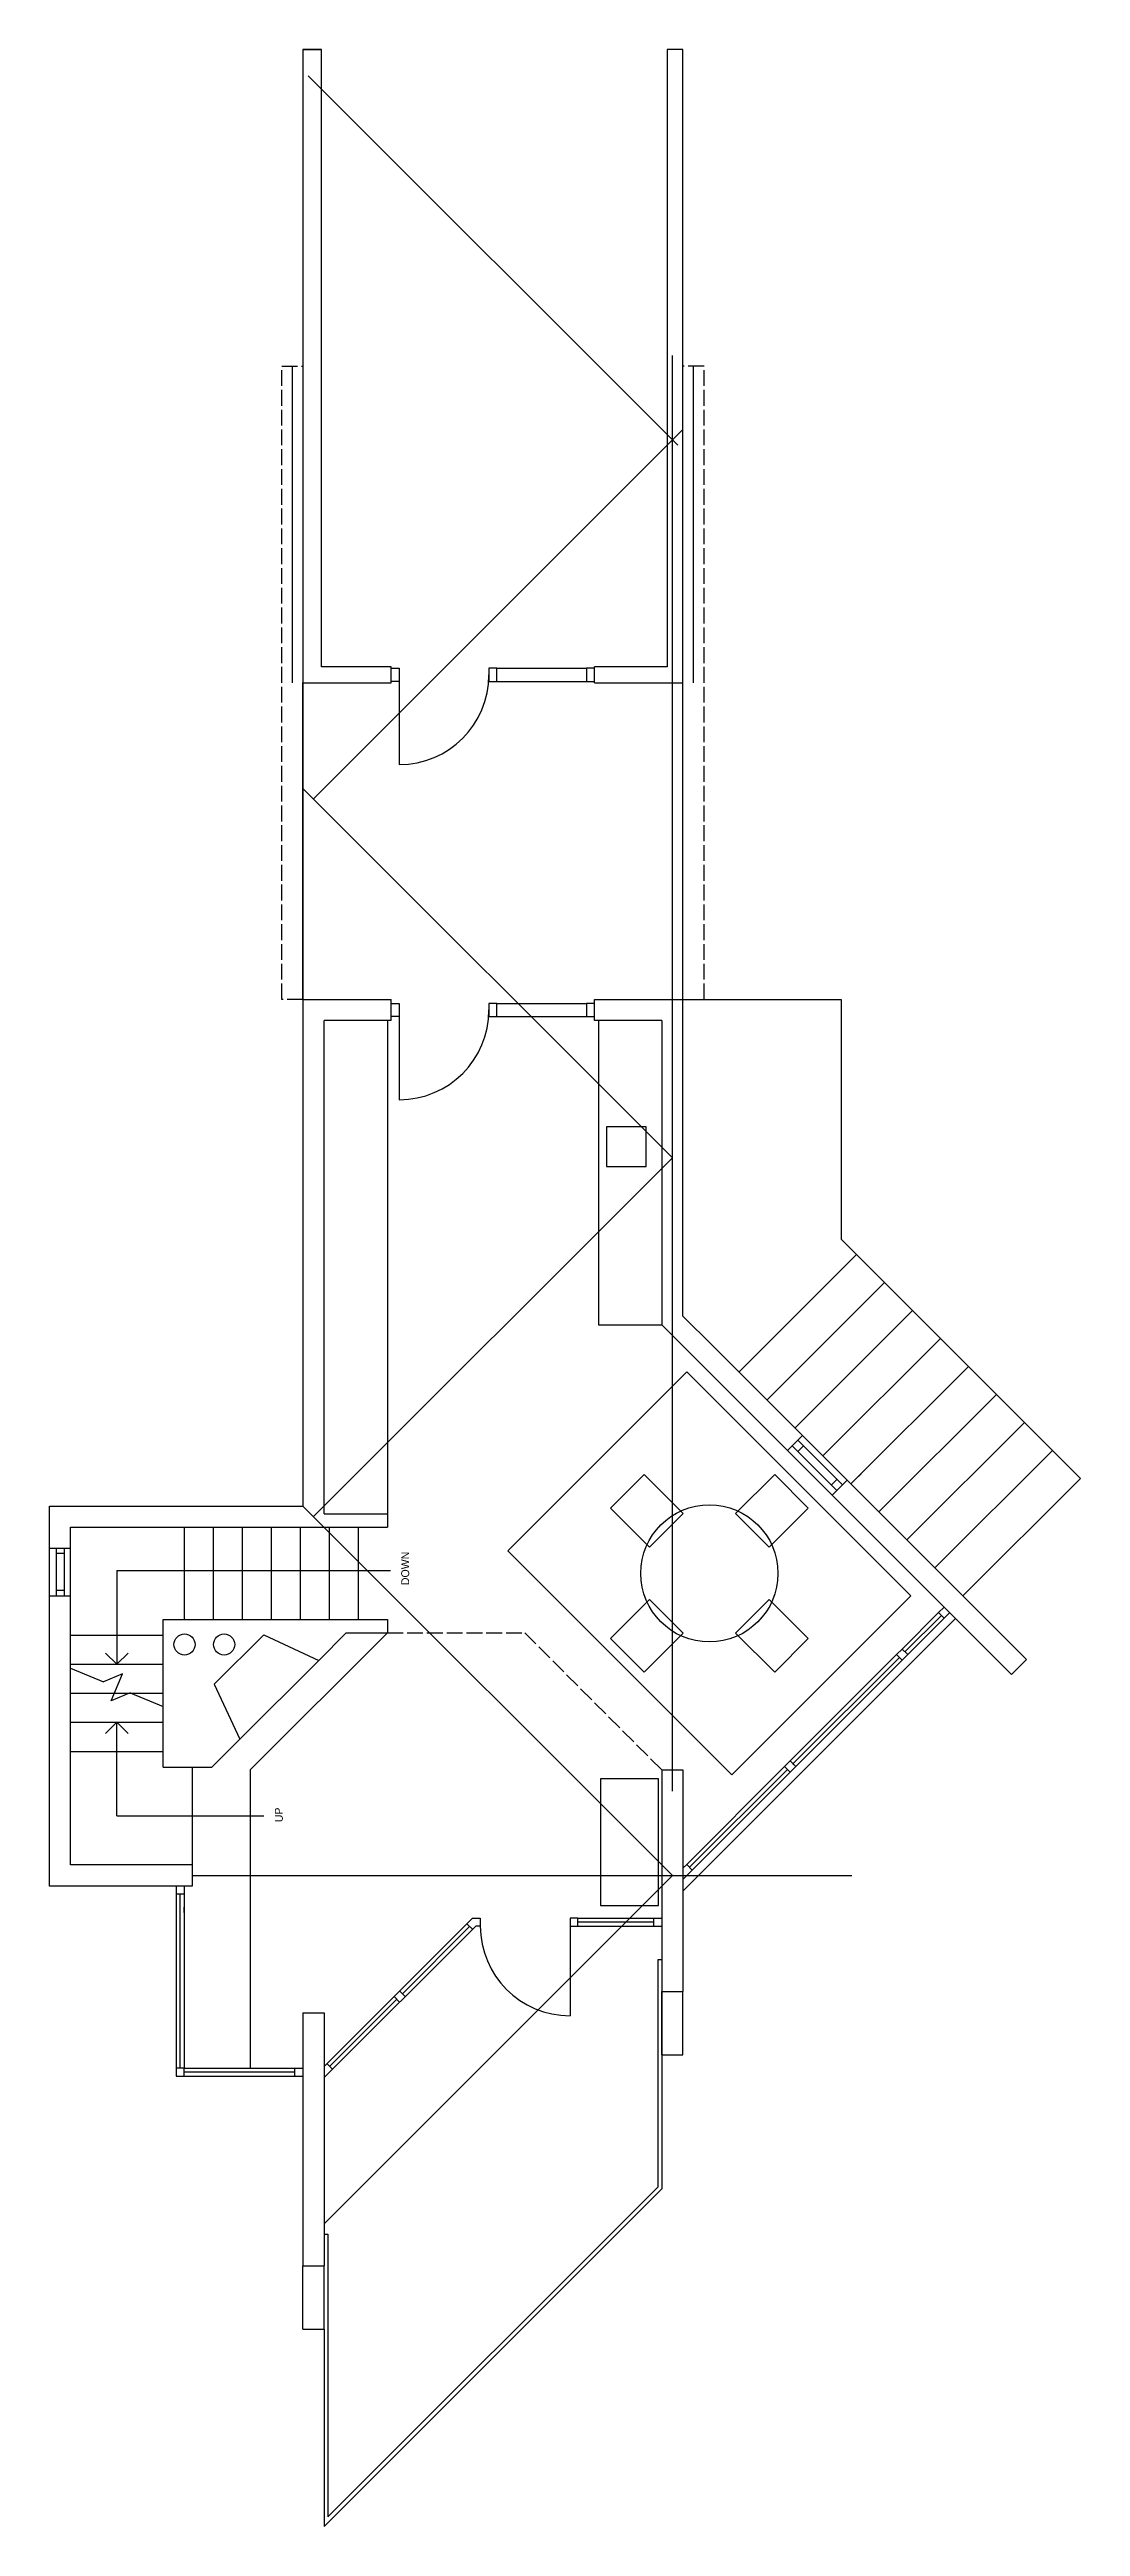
# Model space of a CAD drawing. Header units: inches. Extents: x -16659 to 2747, y 141 to 7454.
# Drawn here: x -14315 to -13924, y 927 to 1865 of the extents above; entities that cross this region are included whole.
import ezdxf

# ---------------------------------------------------------------- set-up
doc = ezdxf.new("R2010")
doc.units = ezdxf.units.IN
doc.header["$LTSCALE"] = 0.5
doc.header["$MEASUREMENT"] = 0
doc.linetypes.add('ACAD_ISO02W100', pattern=[15, 12, -3])
doc.layers.get('0').update_dxf_attribs({"color": 253})
for name, color, linetype in [('A-doors', 254, 'Continuous'), ('A-Elev-North', 7, 'Continuous'), ('A-Elev-South', 7, 'Continuous'), ('A-furniture', 33, 'Continuous'), ('A-glazing', 252, 'Continuous'), ('A-millwork', 252, 'Continuous'), ('A-soffit', 251, 'ACAD_ISO02W100'), ('A-stairs', 252, 'Continuous'), ('A-text', 254, 'Continuous'), ('A-walls', 7, 'Continuous'), ('construction', 160, 'Continuous')]:
    doc.layers.add(name, color=color, linetype=linetype)

msp = doc.modelspace()

# ---------------------------------------------------------------- linework, layer by layer
for p, q in [((-14218.6, 1625.27), (-14218.6, 1505.27)), ((-14218.6, 1505.27), (-14218.6, 1625.27)), ((-14074.6, 1505.27), (-14074.6, 1625.27))]:
    msp.add_line(p, q)
at = {"layer": 'A-doors'}
for p, q in [((-14222.6, 1625.27), (-14222.6, 1745.27)), ((-14070.6, 1625.27), (-14070.6, 1745.27)), ((-14185.1, 1630.77), (-14182.1, 1630.77)), ((-14185.1, 1625.77), (-14185.1, 1630.77)), ((-14182.1, 1625.77), (-14185.1, 1625.77)), ((-14182.1, 1630.77), (-14182.1, 1625.77)), ((-14182.1, 1628.27), (-14182.1, 1594.27)), ((-14145.1, 1630.77), (-14148.1, 1630.77)), ((-14148.1, 1630.77), (-14148.1, 1625.77)), ((-14148.1, 1625.77), (-14145.1, 1625.77)), ((-14145.1, 1625.77), (-14145.1, 1630.77)), ((-14145.1, 1630.77), (-14111.1, 1630.77)), ((-14145.1, 1625.77), (-14111.1, 1625.77)), ((-14108.1, 1630.77), (-14111.1, 1630.77)), ((-14111.1, 1630.77), (-14111.1, 1625.77)), ((-14111.1, 1625.77), (-14108.1, 1625.77)), ((-14108.1, 1625.77), (-14108.1, 1630.77)), ((-14185.1, 1503.77), (-14182.1, 1503.77)), ((-14185.1, 1498.77), (-14185.1, 1503.77)), ((-14182.1, 1503.77), (-14182.1, 1498.77)), ((-14145.1, 1503.77), (-14148.1, 1503.77)), ((-14148.1, 1503.77), (-14148.1, 1498.77)), ((-14145.1, 1498.77), (-14145.1, 1503.77)), ((-14108.1, 1503.77), (-14111.1, 1503.77)), ((-14111.1, 1503.77), (-14111.1, 1498.77)), ((-14108.1, 1498.77), (-14108.1, 1503.77)), ((-14182.1, 1498.77), (-14185.1, 1498.77)), ((-14182.1, 1501.27), (-14182.1, 1467.27)), ((-14148.1, 1498.77), (-14145.1, 1498.77)), ((-14111.1, 1498.77), (-14108.1, 1498.77)), ((-14114.38, 1157.11), (-14117.38, 1157.11)), ((-14117.38, 1157.11), (-14117.38, 1154.11)), ((-14114.38, 1154.11), (-14114.38, 1157.11)), ((-14085.6, 1154.11), (-14085.6, 1157.11)), ((-14117.38, 1154.11), (-14117.38, 1120.11)), ((-14117.38, 1154.11), (-14114.38, 1154.11))]:
    msp.add_line(p, q, dxfattribs=at)
for centre, start, end in [((-14182.1, 1628.27), 270, 0), ((-14182.1, 1501.27), 270, 0), ((-14117.38, 1154.11), 180, 270)]:
    msp.add_arc(centre, 34, start, end, dxfattribs=at)
at = {"layer": 'A-Elev-North', "color": 7}
for p, q in [((-13977.76, 1272.88), (-13975.64, 1275)), ((-13975.64, 1270.76), (-13973.52, 1272.88)), ((-13993.67, 1256.97), (-13991.55, 1259.09)), ((-13991.55, 1254.85), (-13989.43, 1256.97))]:
    msp.add_line(p, q, dxfattribs=at)
at = {"layer": 'A-Elev-North', "color": 254}
for p, q in [((-14033.97, 1216.66), (-14036.1, 1214.54)), ((-14033.97, 1212.42), (-14031.85, 1214.54)), ((-14031.85, 1214.54), (-14032.91, 1215.6)), ((-14073.18, 1177.46), (-14074.6, 1176.04)), ((-14074.6, 1171.8), (-14071.06, 1175.33))]:
    msp.add_line(p, q, dxfattribs=at)
at = {"layer": 'A-Elev-South', "color": 253}
for p, q in [((-14074.6, 1505.27), (-14014.6, 1505.27)), ((-14014.6, 1505.27), (-14014.6, 1414.36)), ((-14053.39, 1364.07), (-14008.84, 1408.61)), ((-14014.6, 1414.36), (-13923.99, 1323.76)), ((-14042.79, 1353.46), (-13998.24, 1398.01)), ((-14032.18, 1342.85), (-13987.63, 1387.4)), ((-14021.57, 1332.25), (-13977.02, 1376.79)), ((-14010.97, 1321.64), (-13966.42, 1366.19)), ((-14000.36, 1311.03), (-13955.81, 1355.58)), ((-13989.75, 1300.43), (-13945.2, 1344.97)), ((-13979.15, 1289.82), (-13934.6, 1334.37)), ((-13968.54, 1279.21), (-13923.99, 1323.76)), ((-14082.6, 1141.27), (-14084.1, 1141.27)), ((-14082.6, 1105.27), (-14082.6, 1129.27)), ((-14074.6, 1105.27), (-14074.6, 1129.27)), ((-14218.6, 1001.27), (-14218.6, 1025.27)), ((-14210.6, 1001.27), (-14210.6, 1025.27))]:
    msp.add_line(p, q, dxfattribs=at)
at = {"layer": 'A-Elev-South', "color": 7}
for p, q in [((-13944.48, 1255.15), (-14012.36, 1323.03)), ((-13950.13, 1249.49), (-13944.48, 1255.15))]:
    msp.add_line(p, q, dxfattribs=at)
at = {"layer": 'A-furniture'}
msp.add_lwpolyline([(-14056.11, 1211.4), (-13988.23, 1279.28), (-14073.08, 1364.14), (-14140.96, 1296.25)], close=True, dxfattribs=at)
for points in [[(-14074.49, 1310.4), (-14089.34, 1325.25), (-14102.07, 1312.52), (-14087.22, 1297.67), (-14074.49, 1310.4)], [(-14054.7, 1310.4), (-14039.85, 1325.25), (-14027.12, 1312.52), (-14041.97, 1297.67), (-14054.7, 1310.4)], [(-14087.22, 1277.87), (-14102.07, 1263.02), (-14089.34, 1250.29), (-14074.49, 1265.14), (-14087.22, 1277.87)], [(-14041.97, 1277.87), (-14027.12, 1263.02), (-14039.85, 1250.29), (-14054.7, 1265.14), (-14041.97, 1277.87)], [(-14105.86, 1161.91), (-14083.86, 1161.91), (-14083.86, 1209.91), (-14105.86, 1209.91), (-14105.86, 1161.91)]]:
    msp.add_lwpolyline(points, dxfattribs=at)
msp.add_circle((-14064.6, 1287.77), 26, dxfattribs=at)
at = {"layer": 'A-glazing'}
for p, q in [((-14145.1, 1503.77), (-14111.1, 1503.77)), ((-14145.1, 1498.77), (-14111.1, 1498.77)), ((-14016.25, 1319.14), (-14033.22, 1336.12)), ((-14028.98, 1336.12), (-14031.1, 1333.99)), ((-14006.03, 1326.6), (-14008.15, 1324.48)), ((-14016.24, 1323.38), (-14018.36, 1321.26)), ((-14312.1, 1297.27), (-14312.1, 1279.27)), ((-14309.1, 1297.27), (-14309.1, 1279.27)), ((-14309.1, 1295.27), (-14312.1, 1295.27)), ((-14309.1, 1281.27), (-14312.1, 1281.27)), ((-13971.35, 1270.71), (-14074.55, 1167.51)), ((-13977.76, 1272.88), (-13991.55, 1259.09)), ((-13976.7, 1271.82), (-13990.49, 1258.03)), ((-13975.64, 1270.76), (-13989.43, 1256.97)), ((-13993.67, 1256.97), (-14033.97, 1216.66)), ((-13992.61, 1255.91), (-14032.91, 1215.6)), ((-13991.55, 1254.85), (-14031.85, 1214.54)), ((-14036.1, 1214.54), (-14073.18, 1177.46)), ((-14035.04, 1213.48), (-14072.12, 1176.4)), ((-14033.97, 1212.42), (-14071.06, 1175.33)), ((-14266.6, 1169.27), (-14266.6, 1097.27)), ((-14266.6, 1166.27), (-14263.6, 1166.27)), ((-14265.1, 1100.27), (-14265.1, 1166.27)), ((-14263.6, 1169.27), (-14263.6, 1100.27)), ((-14266.6, 1161.27), (-14266.6, 1159.27)), ((-14263.6, 1159.27), (-14263.6, 1161.27)), ((-14156.5, 1154.98), (-14154.38, 1152.86)), ((-14154.38, 1157.11), (-14151.38, 1157.11)), ((-14151.38, 1157.11), (-14151.38, 1154.11)), ((-14085.6, 1155.61), (-14114.38, 1155.61)), ((-14153.14, 1154.11), (-14210.6, 1096.65)), ((-14155.44, 1153.92), (-14180.9, 1128.47)), ((-14151.38, 1154.11), (-14153.14, 1154.11)), ((-14184.08, 1127.41), (-14181.96, 1125.29)), ((-14181.96, 1129.53), (-14179.84, 1127.41)), ((-14183.02, 1126.35), (-14208.47, 1100.89)), ((-14263.6, 1100.27), (-14266.6, 1100.27)), ((-14263.6, 1097.27), (-14263.6, 1100.27)), ((-14263.6, 1100.27), (-14218.6, 1100.27)), ((-14221.6, 1098.77), (-14263.6, 1098.77)), ((-14221.6, 1097.27), (-14221.6, 1100.27)), ((-14209.53, 1101.95), (-14207.41, 1099.83)), ((-14266.6, 1097.27), (-14263.6, 1097.27)), ((-14263.6, 1097.27), (-14218.6, 1097.27))]:
    msp.add_line(p, q, dxfattribs=at)
at = {"layer": 'A-glazing', "color": 253}
for p, q in [((-14018.02, 1317.38), (-14034.99, 1334.35)), ((-14014.13, 1321.27), (-14031.1, 1338.24)), ((-14012.36, 1323.03), (-14029.33, 1340))]:
    msp.add_line(p, q, dxfattribs=at)
at = {"layer": 'A-glazing', "color": 254}
for p, q in [((-13975.64, 1270.76), (-13977.76, 1272.88)), ((-13989.43, 1256.97), (-13991.55, 1259.09)), ((-13991.55, 1254.85), (-13993.67, 1256.97)), ((-14033.97, 1212.42), (-14036.1, 1214.54)), ((-14031.85, 1214.54), (-14033.97, 1216.66)), ((-14071.06, 1175.33), (-14073.18, 1177.46))]:
    msp.add_line(p, q, dxfattribs=at)
at = {"layer": 'A-glazing', "color": 252}
for p, q in [((-14154.38, 1157.11), (-14210.6, 1100.89)), ((-14114.38, 1157.11), (-14082.6, 1157.11)), ((-14114.38, 1154.11), (-14082.6, 1154.11))]:
    msp.add_line(p, q, dxfattribs=at)
at = {"layer": 'A-millwork'}
for p, q in [((-14186.6, 1497.27), (-14186.6, 1310.27)), ((-14106.6, 1497.27), (-14106.6, 1381.96)), ((-14103.6, 1456.96), (-14103.6, 1441.96)), ((-14088.6, 1456.96), (-14103.6, 1456.96)), ((-14088.6, 1441.96), (-14088.6, 1456.96)), ((-14103.6, 1441.96), (-14088.6, 1441.96)), ((-14106.6, 1381.96), (-14082.6, 1381.96)), ((-14084.1, 1141.27), (-14084.1, 1055.17)), ((-14082.6, 1129.27), (-14082.6, 1054.55)), ((-14082.6, 1054.55), (-14210.6, 926.55)), ((-14084.1, 1055.17), (-14209.1, 930.17)), ((-14210.6, 1037.27), (-14209.1, 1037.27)), ((-14209.1, 1037.27), (-14209.1, 930.17)), ((-14210.6, 1001.27), (-14210.6, 926.55))]:
    msp.add_line(p, q, dxfattribs=at)
at = {"layer": 'A-soffit'}
for p, q in [((-14226.6, 1505.27), (-14226.6, 1745.27)), ((-14226.6, 1745.27), (-14218.6, 1745.27)), ((-14066.6, 1745.27), (-14074.6, 1745.27)), ((-14066.6, 1505.27), (-14066.6, 1745.27)), ((-14218.6, 1505.27), (-14226.6, 1505.27)), ((-14074.6, 1505.27), (-14066.6, 1505.27)), ((-14186.6, 1265.27), (-14134.6, 1265.27)), ((-14082.6, 1213.27), (-14134.6, 1265.27))]:
    msp.add_line(p, q, dxfattribs=at)
at = {"layer": 'A-stairs'}
for p, q in [((-14263.6, 1305.27), (-14263.6, 1270.27)), ((-14252.6, 1305.27), (-14252.6, 1270.27)), ((-14241.6, 1305.27), (-14241.6, 1270.27)), ((-14230.6, 1305.27), (-14230.6, 1270.27)), ((-14219.6, 1305.27), (-14219.6, 1270.27)), ((-14208.6, 1305.27), (-14208.6, 1270.27)), ((-14197.6, 1305.27), (-14197.6, 1270.27)), ((-14306.6, 1264.31), (-14271.6, 1264.31)), ((-14186.6, 1265.27), (-14238.6, 1213.27)), ((-14306.6, 1253.31), (-14271.6, 1253.31)), ((-14306.6, 1251.81), (-14294.18, 1246.67)), ((-14286.99, 1249.64), (-14294.18, 1246.67)), ((-14291.2, 1239.48), (-14286.99, 1249.64)), ((-14306.6, 1242.31), (-14271.6, 1242.31)), ((-14284.01, 1242.46), (-14291.2, 1239.48)), ((-14284.01, 1242.46), (-14271.6, 1237.31)), ((-14306.6, 1231.31), (-14271.6, 1231.31)), ((-14306.6, 1220.31), (-14271.6, 1220.31)), ((-14260.6, 1214.36), (-14260.6, 1177.27)), ((-14238.6, 1213.27), (-14238.6, 1100.27))]:
    msp.add_line(p, q, dxfattribs=at)
at = {"layer": 'A-text'}
for p, q in [((-14289.1, 1288.81), (-14289.1, 1253.31)), ((-14289.1, 1288.81), (-14185.46, 1288.81)), ((-14289.1, 1253.31), (-14293.34, 1257.56)), ((-14289.1, 1253.31), (-14284.85, 1257.56)), ((-14289.1, 1231.31), (-14293.34, 1227.07)), ((-14289.1, 1231.31), (-14284.85, 1227.07)), ((-14289.1, 1195.81), (-14289.1, 1231.31)), ((-14289.1, 1195.81), (-14233.36, 1195.81))]:
    msp.add_line(p, q, dxfattribs=at)
at = {"layer": 'A-walls'}
for p, q in [((-14218.6, 1865.27), (-14218.6, 1625.27)), ((-14218.6, 1865.27), (-14211.6, 1865.27)), ((-14211.6, 1865.27), (-14218.6, 1865.27)), ((-14211.6, 1631.27), (-14211.6, 1865.27)), ((-14080.6, 1865.27), (-14080.6, 1631.27)), ((-14074.6, 1865.27), (-14080.6, 1865.27)), ((-14074.6, 1625.27), (-14074.6, 1865.27)), ((-14218.6, 1625.27), (-14185.1, 1625.27)), ((-14185.1, 1631.27), (-14211.6, 1631.27)), ((-14185.1, 1625.27), (-14185.1, 1631.27)), ((-14080.6, 1631.27), (-14108.1, 1631.27)), ((-14108.1, 1625.27), (-14108.1, 1631.27)), ((-14108.1, 1625.27), (-14074.6, 1625.27)), ((-14218.6, 1505.27), (-14218.6, 1313.27)), ((-14218.6, 1505.27), (-14185.1, 1505.27)), ((-14185.1, 1497.27), (-14185.1, 1505.27)), ((-14108.1, 1505.27), (-14074.6, 1505.27)), ((-14108.1, 1497.27), (-14108.1, 1505.27)), ((-14074.6, 1385.27), (-14074.6, 1505.27)), ((-14210.6, 1310.27), (-14210.6, 1497.27)), ((-14185.1, 1497.27), (-14210.6, 1497.27)), ((-14082.6, 1497.27), (-14108.1, 1497.27)), ((-14082.6, 1497.27), (-14082.6, 1381.96)), ((-14034.99, 1334.35), (-14082.6, 1381.96)), ((-14074.6, 1385.27), (-14063.27, 1373.95)), ((-14063.27, 1373.95), (-14029.33, 1340)), ((-14029.33, 1340), (-14034.99, 1334.35)), ((-14012.36, 1323.03), (-14018.02, 1317.38)), ((-13950.13, 1249.49), (-14018.02, 1317.38)), ((-14314.6, 1297.27), (-14314.6, 1313.27)), ((-14314.6, 1313.27), (-14218.6, 1313.27)), ((-14306.6, 1297.27), (-14306.6, 1305.27)), ((-14306.6, 1305.27), (-14186.6, 1305.27)), ((-14210.6, 1310.27), (-14186.6, 1310.27)), ((-14186.6, 1310.27), (-14186.6, 1305.27)), ((-14314.6, 1297.27), (-14306.6, 1297.27)), ((-14314.6, 1279.27), (-14306.6, 1279.27)), ((-14314.6, 1169.27), (-14314.6, 1279.27)), ((-14306.6, 1177.27), (-14306.6, 1279.27)), ((-14271.6, 1270.27), (-14186.6, 1270.27)), ((-14271.6, 1214.36), (-14271.6, 1270.27)), ((-14186.6, 1270.27), (-14186.6, 1265.27)), ((-14233.43, 1264.5), (-14252.16, 1245.77)), ((-14233.43, 1264.5), (-14212.62, 1254.8)), ((-14202.15, 1265.27), (-14212.62, 1254.8)), ((-14202.15, 1265.27), (-14186.6, 1265.27)), ((-14242.6, 1224.83), (-14212.62, 1254.8)), ((-14252.16, 1245.77), (-14242.46, 1224.96)), ((-14242.6, 1224.83), (-14253.06, 1214.36)), ((-14271.6, 1214.36), (-14253.06, 1214.36)), ((-14082.6, 1213.27), (-14074.6, 1213.27)), ((-14082.6, 1213.27), (-14082.6, 1129.27)), ((-14074.6, 1213.27), (-14074.6, 1129.27)), ((-14260.6, 1177.27), (-14306.6, 1177.27)), ((-14260.6, 1177.27), (-14260.6, 1169.27)), ((-14260.6, 1169.27), (-14314.6, 1169.27)), ((-14082.6, 1129.27), (-14074.6, 1129.27)), ((-14218.6, 1121.27), (-14218.6, 1025.27)), ((-14218.6, 1121.27), (-14210.6, 1121.27)), ((-14210.6, 1121.27), (-14210.6, 1025.27)), ((-14218.6, 1025.27), (-14210.6, 1025.27))]:
    msp.add_line(p, q, dxfattribs=at)
at = {"layer": 'A-walls', "color": 253}
for p, q in [((-14314.6, 1279.27), (-14314.6, 1297.27)), ((-14306.6, 1279.27), (-14306.6, 1297.27)), ((-14082.6, 1105.27), (-14074.6, 1105.27)), ((-14218.6, 1001.27), (-14210.6, 1001.27))]:
    msp.add_line(p, q, dxfattribs=at)
at = {"layer": 'A-walls'}
for centre in [(-14263.45, 1260.79), (-14248.45, 1260.79)]:
    msp.add_circle(centre, 4, dxfattribs=at)
at = {"layer": 'construction'}
for p, q in [((-14216.6, 1855.27), (-14076.6, 1715.27)), ((-14078.6, 1205.27), (-14078.6, 1749.27)), ((-14214.6, 1581.27), (-14074.6, 1721.27)), ((-14218.6, 1585.27), (-14078.6, 1445.27)), ((-14214.6, 1309.27), (-14078.6, 1445.27)), ((-14218.6, 1313.27), (-14078.6, 1173.27)), ((-14260.6, 1173.27), (-14010.61, 1173.27)), ((-14210.6, 1041.27), (-14078.6, 1173.27))]:
    msp.add_line(p, q, dxfattribs=at)

# ---------------------------------------------------------------- texts
at = {"layer": 'A-text'}
for s, p in [('DOWN', (-14178.34, 1283.29)), ('UP', (-14226.23, 1193.44))]:
    msp.add_text(s, height=3, rotation=90, dxfattribs=at).set_placement(p)

doc.saveas('drawing.dxf')
